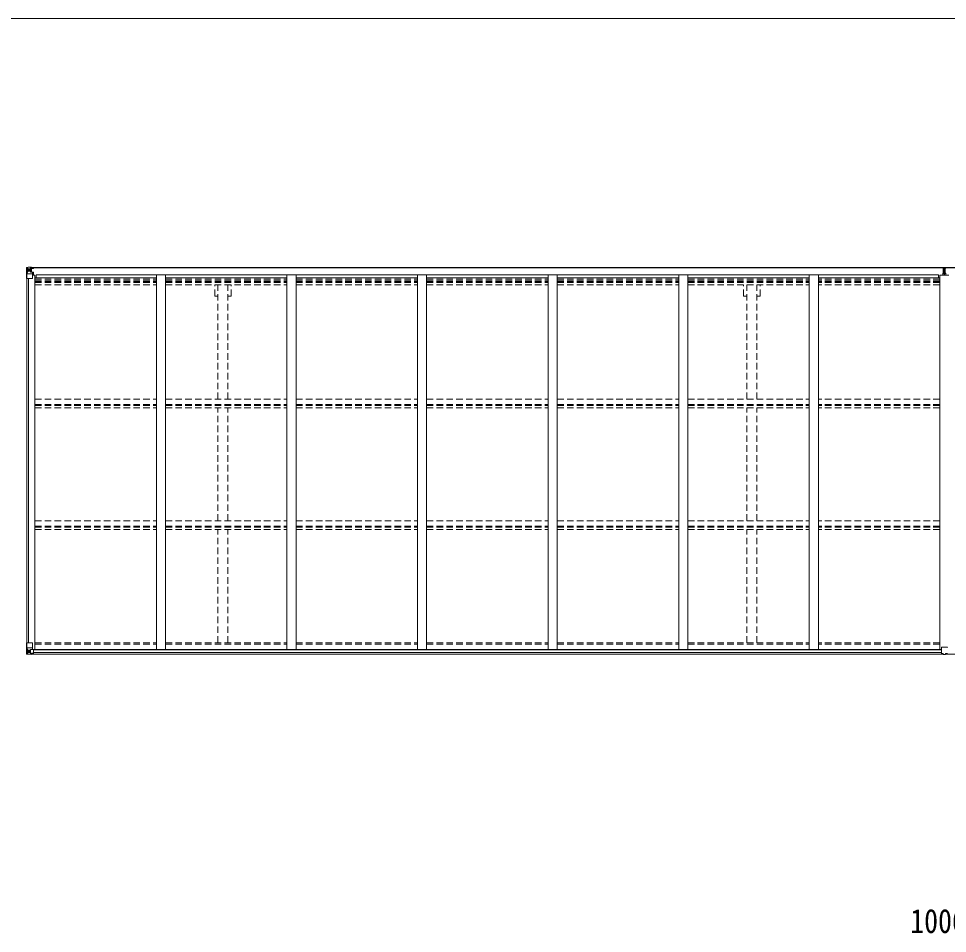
# Model space of a CAD drawing. Units: millimetres at full size, sheet at 1:30; details may follow other scales. Extents: x -8432 to 8432, y -5820 to 5820.
# Drawn here: x -2792 to 2301, y 806 to 5820 of the extents above; entities that cross this region are included whole.
import ezdxf
from ezdxf.enums import TextEntityAlignment as Align

# ---------------------------------------------------------------- set-up
doc = ezdxf.new("R2010")
doc.units = ezdxf.units.MM
doc.header["$LTSCALE"] = 30
doc.linetypes.add('DASHED1', pattern=[1.8, 1.2, -0.6])
for name, color, linetype, lineweight in [('0-3_ELV2', 4, 'Continuous', 9), ('0-4_TABLE1', 6, 'Continuous', 9), ('0-6_OTH_LINE', 6, 'Continuous', 9), ('F-0_240', 7, 'Continuous', 9)]:
    doc.layers.add(name, color=color, linetype=linetype, lineweight=lineweight)
doc.styles.add('ＭＳ ゴシック', font='')
doc.styles.get('ＭＳ ゴシック').set_extended_font_data('MS Gothic')

msp = doc.modelspace()

# ---------------------------------------------------------------- linework, layer by layer
at = {"layer": '0-3_ELV2'}
for p, q in [((-2726.38, 4455.38), (2276.87, 4455.38)), ((-2726.38, 4453.24), (2276.87, 4453.24)), ((2289.87, 4455.38), (7294.62, 4455.38)), ((2289.87, 4453.24), (7294.62, 4453.24)), ((-2747.88, 4394.61), (-2747.88, 2398.64)), ((-2738.18, 4394.61), (-2738.18, 2398.64)), ((-2715.88, 4413.27), (-2702.88, 4413.27)), ((-2702.88, 4413.27), (-2702.88, 2362.62)), ((-2702.88, 4399.58), (-2036.88, 4399.58)), ((-2695.38, 4399.58), (-2695.38, 4415.1)), ((-2695.38, 4415.1), (2251.62, 4415.1)), ((-2036.88, 4415.08), (-2036.88, 2362.62)), ((-1986.88, 4415.08), (-1986.88, 2362.62)), ((-1986.88, 4399.58), (-1320.88, 4399.58)), ((-1320.88, 4415.08), (-1320.88, 2362.62)), ((-1270.88, 4415.08), (-1270.88, 2362.62)), ((-1270.88, 4399.58), (-604.88, 4399.58)), ((-604.88, 4415.08), (-604.88, 2362.62)), ((-554.88, 4415.08), (-554.88, 2362.62)), ((-554.88, 4399.58), (111.12, 4399.58)), ((111.12, 4415.08), (111.12, 2362.62)), ((161.12, 4415.08), (161.12, 2362.62)), ((161.12, 4399.58), (827.12, 4399.58)), ((827.12, 4415.08), (827.12, 2362.62)), ((877.12, 4415.08), (877.12, 2362.62)), ((877.12, 4399.58), (1543.12, 4399.58)), ((1543.12, 4415.08), (1543.12, 2362.62)), ((1593.12, 4415.08), (1593.12, 2362.62)), ((2259.12, 4399.58), (1593.12, 4399.58)), ((2251.62, 4399.58), (2251.62, 4415.1)), ((2259.12, 4413.27), (2259.12, 2362.62)), ((2309.12, 4413.27), (2259.12, 4413.27)), ((-2723.15, 2362.62), (2267.62, 2362.62)), ((-2711.38, 2360.35), (2267.62, 2360.35)), ((-2711.38, 2344.74), (2267.62, 2344.74)), ((-2721.38, 2336.84), (2277.62, 2336.84)), ((2290.62, 2336.84), (7289.62, 2336.84))]:
    msp.add_line(p, q, dxfattribs=at)
at = {"layer": '0-3_ELV2', "linetype": 'DASHED1'}
for p, q in [((-2702.88, 4391.19), (-2036.88, 4391.19)), ((-2702.88, 4382.99), (-2036.88, 4382.99)), ((-1986.88, 4391.19), (-1320.88, 4391.19)), ((-1986.88, 4382.99), (-1320.88, 4382.99)), ((-1270.88, 4391.19), (-604.88, 4391.19)), ((-1270.88, 4382.99), (-604.88, 4382.99)), ((-554.88, 4391.19), (111.12, 4391.19)), ((-554.88, 4382.99), (111.12, 4382.99)), ((161.12, 4391.19), (827.12, 4391.19)), ((161.12, 4382.99), (827.12, 4382.99)), ((877.12, 4391.19), (1543.12, 4391.19)), ((877.12, 4382.99), (1543.12, 4382.99)), ((2259.12, 4391.19), (1593.12, 4391.19)), ((2259.12, 4382.99), (1593.12, 4382.99)), ((-2702.88, 4379.06), (-2036.88, 4379.06)), ((-2702.88, 4373.98), (-2036.88, 4373.98)), ((-2702.88, 4360.98), (-2036.88, 4360.98)), ((-1986.88, 4379.06), (-1320.88, 4379.06)), ((-1986.88, 4373.98), (-1320.88, 4373.98)), ((-1986.88, 4360.98), (-1320.88, 4360.98)), ((-1717.08, 4299.38), (-1717.08, 4360.98)), ((-1699.38, 3734.32), (-1699.38, 4360.98)), ((-1644.38, 3734.32), (-1644.38, 4360.98)), ((-1626.68, 4299.38), (-1626.68, 4360.98)), ((-1270.88, 4379.06), (-604.88, 4379.06)), ((-1270.88, 4373.98), (-604.88, 4373.98)), ((-1270.88, 4360.98), (-604.88, 4360.98)), ((-554.88, 4379.06), (111.12, 4379.06)), ((-554.88, 4373.98), (111.12, 4373.98)), ((-554.88, 4360.98), (111.12, 4360.98)), ((161.12, 4379.06), (827.12, 4379.06)), ((161.12, 4373.98), (827.12, 4373.98)), ((161.12, 4360.98), (827.12, 4360.98)), ((877.12, 4379.06), (1543.12, 4379.06)), ((877.12, 4373.98), (1543.12, 4373.98)), ((877.12, 4360.98), (1543.12, 4360.98)), ((1182.92, 4299.38), (1182.92, 4360.98)), ((1200.62, 3734.32), (1200.62, 4360.98)), ((1255.62, 3734.32), (1255.62, 4360.98)), ((1273.32, 4299.38), (1273.32, 4360.98)), ((2259.12, 4379.06), (1593.12, 4379.06)), ((2259.12, 4373.98), (1593.12, 4373.98)), ((2259.12, 4360.98), (1593.12, 4360.98)), ((-1699.38, 4299.38), (-1717.08, 4299.38)), ((-1626.68, 4299.38), (-1644.38, 4299.38)), ((1200.62, 4299.38), (1182.92, 4299.38)), ((1273.32, 4299.38), (1255.62, 4299.38)), ((-2702.85, 3734.32), (-2036.88, 3734.32)), ((-1986.85, 3734.32), (-1320.88, 3734.32)), ((-1270.85, 3734.32), (-604.88, 3734.32)), ((-554.85, 3734.32), (111.12, 3734.32)), ((161.15, 3734.32), (827.12, 3734.32)), ((877.12, 3734.32), (1543.12, 3734.32)), ((2259.12, 3734.32), (1593.12, 3734.32)), ((-2702.85, 3704.58), (-2036.88, 3704.58)), ((-2702.85, 3700.04), (-2036.88, 3700.04)), ((-2702.85, 3687.03), (-2036.88, 3687.03)), ((-1986.85, 3704.58), (-1320.88, 3704.58)), ((-1986.85, 3700.04), (-1320.88, 3700.04)), ((-1986.85, 3687.03), (-1320.88, 3687.03)), ((-1699.38, 3067.33), (-1699.38, 3687.03)), ((-1644.38, 3067.33), (-1644.38, 3687.03)), ((-1270.85, 3704.58), (-604.88, 3704.58)), ((-1270.85, 3700.04), (-604.88, 3700.04)), ((-1270.85, 3687.03), (-604.88, 3687.03)), ((-554.85, 3704.58), (111.12, 3704.58)), ((-554.85, 3700.04), (111.12, 3700.04)), ((-554.85, 3687.03), (111.12, 3687.03)), ((161.15, 3704.58), (827.12, 3704.58)), ((161.15, 3700.04), (827.12, 3700.04)), ((161.15, 3687.03), (827.12, 3687.03)), ((877.12, 3704.58), (1543.12, 3704.58)), ((877.12, 3700.04), (1543.12, 3700.04)), ((877.12, 3687.03), (1543.12, 3687.03)), ((1200.62, 3067.33), (1200.62, 3687.03)), ((1255.62, 3067.33), (1255.62, 3687.03)), ((2259.12, 3704.58), (1593.12, 3704.58)), ((2259.12, 3700.04), (1593.12, 3700.04)), ((2259.12, 3687.03), (1593.12, 3687.03)), ((-2702.85, 3067.33), (-2036.88, 3067.33)), ((-1986.85, 3067.33), (-1320.88, 3067.33)), ((-1270.85, 3067.33), (-604.88, 3067.33)), ((-554.85, 3067.33), (111.12, 3067.33)), ((161.15, 3067.33), (827.12, 3067.33)), ((877.12, 3067.33), (1543.12, 3067.33)), ((2259.12, 3067.33), (1593.12, 3067.33)), ((-2702.85, 3037.59), (-2036.88, 3037.59)), ((-2702.85, 3033.04), (-2036.88, 3033.04)), ((-2702.85, 3020.03), (-2036.88, 3020.03)), ((-1986.85, 3037.59), (-1320.88, 3037.59)), ((-1986.85, 3033.04), (-1320.88, 3033.04)), ((-1986.85, 3020.03), (-1320.88, 3020.03)), ((-1699.38, 2398.79), (-1699.38, 3020.03)), ((-1644.38, 2398.79), (-1644.38, 3020.03)), ((-1270.85, 3037.59), (-604.88, 3037.59)), ((-1270.85, 3033.04), (-604.88, 3033.04)), ((-1270.85, 3020.03), (-604.88, 3020.03)), ((-554.85, 3037.59), (111.12, 3037.59)), ((-554.85, 3033.04), (111.12, 3033.04)), ((-554.85, 3020.03), (111.12, 3020.03)), ((161.15, 3037.59), (827.12, 3037.59)), ((161.15, 3033.04), (827.12, 3033.04)), ((161.15, 3020.03), (827.12, 3020.03)), ((877.12, 3037.59), (1543.12, 3037.59)), ((877.12, 3033.04), (1543.12, 3033.04)), ((877.12, 3020.03), (1543.12, 3020.03)), ((1200.62, 2398.79), (1200.62, 3020.03)), ((1255.62, 2398.79), (1255.62, 3020.03)), ((2259.12, 3037.59), (1593.12, 3037.59)), ((2259.12, 3033.04), (1593.12, 3033.04)), ((2259.12, 3020.03), (1593.12, 3020.03)), ((-2702.88, 2398.79), (-2036.88, 2398.79)), ((-1986.88, 2398.79), (-1320.88, 2398.79)), ((-1270.88, 2398.79), (-604.88, 2398.79)), ((-554.88, 2398.79), (111.12, 2398.79)), ((161.12, 2398.79), (827.12, 2398.79)), ((877.12, 2398.79), (1543.12, 2398.79)), ((2259.12, 2398.79), (1593.12, 2398.79)), ((-2702.88, 2390.44), (-2036.88, 2390.44)), ((-1986.88, 2390.44), (-1320.88, 2390.44)), ((-1270.88, 2390.44), (-604.88, 2390.44)), ((-554.88, 2390.44), (111.12, 2390.44)), ((161.12, 2390.44), (827.12, 2390.44)), ((877.12, 2390.44), (1543.12, 2390.44)), ((2259.12, 2390.44), (1593.12, 2390.44))]:
    msp.add_line(p, q, dxfattribs=at)
at = {"layer": '0-4_TABLE1'}
for p, q in [((-2749.88, 4455.32), (-2749.88, 4394.61)), ((-2721.38, 4458.01), (-2748.94, 4456.33)), ((-2748.94, 4456.28), (-2748.94, 4456.32)), ((-2739.97, 4456.71), (-2747.9, 4456.24)), ((-2747.04, 4455.27), (-2747.04, 4455.2)), ((-2747.04, 4394.61), (-2747.04, 4455.2)), ((-2746.49, 4421.5), (-2742.35, 4433.58)), ((-2743.07, 4451.82), (-2745.8, 4455.49)), ((-2742.21, 4448.32), (-2739.88, 4448.37)), ((-2742.21, 4434.84), (-2742.21, 4448.32)), ((-2739.88, 4434.81), (-2742.21, 4434.84)), ((-2727.88, 4457.5), (-2739.88, 4456.72)), ((-2726.38, 4448.37), (-2739.88, 4448.37)), ((-2726.38, 4434.81), (-2739.88, 4434.81)), ((-2739.88, 4434.81), (-2739.88, 4434.81)), ((-2734.4, 4441.17), (-2734.4, 4440.21)), ((-2727.88, 4431.52), (-2727.88, 4457.61)), ((-2727.88, 4456.73), (-2721.38, 4457.13)), ((-2726.38, 4451.91), (-2727.88, 4451.91)), ((-2727.06, 4431.26), (-2716.71, 4429.6)), ((-2727.06, 4430.62), (-2727.06, 4431.26)), ((-2721.38, 4456.2), (-2726.38, 4456.11)), ((-2717.88, 4451.55), (-2726.38, 4451.55)), ((-2722.38, 4446.62), (-2726.38, 4446.62)), ((-2722.38, 4438.41), (-2726.38, 4438.41)), ((-2726.27, 4450.25), (-2722.38, 4450.25)), ((-2725.89, 4450.62), (-2715.88, 4450.71)), ((-2725.89, 4450.45), (-2725.89, 4450.62)), ((-2710.88, 4450.58), (-2725.89, 4450.45)), ((-2725.88, 4452.57), (-2725.88, 4450.62)), ((-2717.88, 4452.57), (-2725.88, 4452.57)), ((-2717.88, 4452.55), (-2725.88, 4452.55)), ((-2722.38, 4430.51), (-2722.38, 4450.48)), ((-2721.38, 4455.38), (-2721.38, 4458.01)), ((-2717.88, 4451.55), (-2717.88, 4453.24)), ((-2716.38, 4455.81), (-2716.38, 4455.38)), ((-2716.08, 4455.81), (-2716.38, 4455.81)), ((-2716.08, 4455.81), (-2714.39, 4455.38)), ((-2715.88, 4452.31), (-2709.88, 4452.31)), ((-2710.88, 4453.24), (-2710.88, 4452.31)), ((-2709.88, 4450.63), (-2709.88, 4453.24)), ((2276.87, 4455.6), (2283.37, 4456)), ((2276.87, 4451.1), (2276.87, 4455.6)), ((2281.87, 4452.9), (2276.87, 4452.6)), ((2277.87, 4450.1), (2281.87, 4450.1)), ((2277.87, 4424.56), (2277.87, 4450.1)), ((2277.87, 4448.27), (2281.87, 4448.2)), ((2277.87, 4444.67), (2281.87, 4444.6)), ((2277.87, 4436.43), (2281.87, 4436.4)), ((2283.37, 4452.99), (2281.87, 4452.9)), ((2281.87, 4452.9), (2281.87, 4413.27)), ((2281.87, 4439.38), (2284.87, 4439.38)), ((2281.87, 4432.31), (2284.87, 4432.31)), ((2283.37, 4456), (2289.87, 4455.6)), ((2283.37, 4456), (2283.37, 4452.99)), ((2289.87, 4452.59), (2283.37, 4452.99)), ((2284.87, 4450.1), (2288.87, 4450.1)), ((2284.87, 4450.1), (2284.87, 4413.27)), ((2284.87, 4448.2), (2288.87, 4448.2)), ((2284.87, 4444.6), (2288.87, 4444.6)), ((2284.87, 4436.4), (2288.87, 4436.4)), ((2288.87, 4424.56), (2288.87, 4450.1)), ((2289.87, 4451.1), (2289.87, 4455.6)), ((-2749.88, 4394.61), (-2716.88, 4394.61)), ((-2746.49, 4421.5), (-2739.88, 4421.28)), ((-2739.88, 4421.28), (-2715.88, 4421.28)), ((-2716.71, 4428.97), (-2727.06, 4430.62)), ((-2716.71, 4429.6), (-2716.71, 4428.97)), ((-2716.43, 4429.53), (-2711.38, 4429.48)), ((-2715.88, 4395.61), (-2715.88, 4428.71)), ((-2711.38, 4427.76), (-2715.88, 4427.74)), ((-2711.38, 4417.61), (-2715.88, 4417.61)), ((-2712.38, 4429.49), (-2712.38, 4427.76)), ((-2711.38, 4413.27), (-2711.38, 4429.48)), ((2274.87, 4424.54), (2281.87, 4424.6)), ((2274.87, 4413.27), (2274.87, 4424.54)), ((2281.87, 4424.1), (2274.87, 4424.04)), ((2274.87, 4423.16), (2281.87, 4423.1)), ((2281.87, 4422.6), (2274.87, 4422.66)), ((2281.87, 4422.67), (2284.87, 4422.67)), ((2281.87, 4415.6), (2284.87, 4415.6)), ((2284.87, 4424.6), (2291.87, 4424.54)), ((2291.87, 4424.04), (2284.87, 4424.1)), ((2284.87, 4423.1), (2291.87, 4423.16)), ((2291.87, 4422.66), (2284.87, 4422.6)), ((2291.87, 4424.54), (2291.87, 4413.27)), ((-2749.88, 2398.64), (-2716.88, 2398.64)), ((-2749.88, 2337.93), (-2749.88, 2398.64)), ((-2747.04, 2398.64), (-2747.04, 2338.05)), ((-2715.88, 2397.64), (-2715.88, 2364.54)), ((-2746.49, 2371.75), (-2739.88, 2371.97)), ((-2746.49, 2371.75), (-2742.35, 2359.67)), ((-2739.88, 2358.44), (-2742.21, 2358.41)), ((-2742.21, 2358.41), (-2742.21, 2344.93)), ((-2742.21, 2344.93), (-2739.88, 2344.88)), ((-2739.88, 2371.97), (-2715.88, 2371.97)), ((-2739.88, 2358.44), (-2739.88, 2358.44)), ((-2727.88, 2358.44), (-2739.88, 2358.44)), ((-2739.88, 2344.88), (-2727.88, 2344.88)), ((-2735.36, 2352.08), (-2735.36, 2353.04)), ((-2727.88, 2362.42), (-2721.38, 2362.42)), ((-2727.88, 2362.42), (-2727.88, 2335.64)), ((-2716.71, 2364.28), (-2727.06, 2362.63)), ((-2727.06, 2362.63), (-2727.06, 2362.42)), ((-2724.36, 2362.42), (-2716.71, 2363.65)), ((-2721.38, 2362.42), (-2712.38, 2362.39)), ((-2716.71, 2363.65), (-2716.71, 2364.28)), ((-2711.38, 2361.48), (-2711.38, 2341.33)), ((2267.62, 2340.71), (2267.62, 2373.03)), ((2299.62, 2374.03), (2268.62, 2374.03)), ((-2748.94, 2336.97), (-2748.94, 2336.92)), ((-2739.97, 2336.54), (-2747.9, 2337.01)), ((-2747.04, 2337.98), (-2747.04, 2338.05)), ((-2743.07, 2341.43), (-2745.8, 2337.76)), ((-2727.88, 2335.75), (-2739.88, 2336.53)), ((-2721.38, 2335.24), (-2721.38, 2341.18)), ((-2712.38, 2340.61), (-2721.38, 2340.56)), ((2267.62, 2340.71), (2267.62, 2340.67)), ((2277.62, 2339.94), (2268.62, 2339.99)), ((2290.62, 2339.94), (2299.62, 2339.99))]:
    msp.add_line(p, q, dxfattribs=at)
for points in [[(-2736.32, 4442.13), (-2737.28, 4442.13), (-2737.28, 4443.09), (-2736.32, 4443.09)], [(-2735.36, 4444.05), (-2735.36, 4445.01), (-2734.4, 4445.01), (-2734.4, 4444.05)], [(-2734.4, 4440.21), (-2735.36, 4440.21), (-2735.36, 4441.17)], [(-2733.44, 4443.09), (-2732.48, 4443.09), (-2732.48, 4442.13), (-2733.44, 4442.13)], [(-2721.38, 4456.61), (-2726.38, 4456.61), (-2726.38, 4431.15)], [(-2715.88, 4452.31), (-2715.88, 4450.7), (-2709.88, 4450.75)], [(-2736.32, 2350.16), (-2737.28, 2350.16), (-2737.28, 2351.12), (-2736.32, 2351.12)], [(-2735.36, 2353.04), (-2734.4, 2353.04), (-2734.4, 2352.08)], [(-2734.4, 2349.2), (-2734.4, 2348.24), (-2735.36, 2348.24), (-2735.36, 2349.2)], [(-2733.44, 2351.12), (-2732.48, 2351.12), (-2732.48, 2350.16), (-2733.44, 2350.16)], [(-2748.94, 2336.92), (-2739.88, 2336.37), (-2721.38, 2335.24)], [(-2711.38, 2341.33), (-2711.39, 2341.22), (-2721.38, 2341.18)], [(2284.12, 2334.51), (2277.62, 2334.91), (2277.62, 2339.94)], [(2284.12, 2334.51), (2290.62, 2334.91), (2290.62, 2339.94)]]:
    msp.add_lwpolyline(points, dxfattribs=at)
for centre in [(-2734.88, 4442.61), (-2734.88, 2350.64)]:
    msp.add_circle(centre, 5.3, dxfattribs=at)
for centre, radius, start, end in [((-2748.88, 4455.33), 1, 93.50017, 180.00079), ((-2748.88, 4455.32), 0.999, 93.4424, 179.95083), ((-2748.88, 4455.28), 0.999, 93.4424, 179.95083), ((-2747.73, 4468.93), 12.7, 269.24466, 275.10311), ((-2745.76, 4455.32), 1.28, 131.17831, 182.45895), ((-2736.32, 4444.05), 0.96, 270, 0), ((-2736.32, 4441.17), 0.96, 0, 90), ((-2733.44, 4444.05), 0.96, 180, 270), ((-2733.44, 4441.17), 0.96, 90, 180), ((-2726.95, 4432.19), 0.937, 182.32209, 263.26766), ((-2726.95, 4431.55), 0.937, 182.32209, 263.26766), ((-2725.88, 4453.07), 0.5, 179.99802, 269.99691), ((-2725.88, 4453.05), 0.5, 180.00109, 270.00109), ((-2725.88, 4450.12), 0.5, 90.52895, 180.04464), ((-2725.87, 4449.94), 0.513, 91.88028, 181.04707), ((-2710.74, 4458.27), 7.69, 268.96999, 276.43426), ((2277.87, 4451.1), 1, 180, 270), ((2288.87, 4451.1), 1, 270, 0), ((-2716.88, 4395.61), 1, 270, 0), ((-2716.82, 4428.67), 0.937, 2.32209, 83.26766), ((-2716.82, 4428.04), 0.937, 2.32209, 83.26766), ((-2716.88, 2397.64), 1, 0, 90), ((-2736.32, 2352.08), 0.96, 270, 0), ((-2736.32, 2349.2), 0.96, 0, 90), ((-2733.44, 2352.08), 0.96, 180, 270), ((-2733.44, 2349.2), 0.96, 90, 180), ((-2726.95, 2361.7), 0.937, 96.73234, 129.06602), ((-2716.82, 2365.21), 0.937, 276.73234, 357.67791), ((-2716.82, 2364.58), 0.937, 276.73234, 357.67791), ((2268.62, 2373.03), 1, 90, 180), ((2299.62, 2373.03), 1, 0, 90), ((-2748.88, 2337.97), 0.999, 180.04917, 266.5576), ((-2748.88, 2337.93), 0.999, 180.04917, 266.5576), ((-2748.88, 2337.92), 1, 179.99921, 266.49983), ((-2747.73, 2324.32), 12.7, 84.89689, 90.75534), ((-2745.76, 2337.93), 1.28, 177.54105, 228.82169)]:
    msp.add_arc(centre, radius, start, end, dxfattribs=at)
for centre, major_axis, ratio, start_param, end_param in [((-2547.94, 4468.64), (201, 12.36), 0.060933, 3.1373463, 3.1378449), ((-2746.94, 4456.4), (2, 0.12), 0.060933, 3.1378449, 4.2119296), ((-2746.75, 4453.31), (-0.02, 3), 0.466854, 5.5234897, 6.1575023), ((-2745.09, 4448.24), (0.03, 5), 0.573921, 4.7320603, 5.5159136), ((-2743.62, 4434.87), (0, 3), 0.468246, 4.2703918, 4.7058971), ((-2821.63, 4448.37), (81.75, 0), 0.061163, 0, 0.0007725), ((2281.9, 4452.9), (0.18, -2.99), 0.008711, 3.1415927, 4.7113235), ((2110, 4442.39), (171.87, 10.52), 0.017422, 6.2821194, 6.2831848), ((-2745.77, 4423.84), (0.85, 2.32), 0.403757, 2.3087461, 3.2744049), ((-2745.77, 2369.41), (0.85, -2.32), 0.403757, 3.0087805, 3.9744392), ((-2745.08, 2345.01), (0.03, -5), 0.573921, 0.7672717, 1.551125), ((-2743.62, 2358.38), (0, -3), 0.468246, 1.5772882, 2.0127935), ((-2821.63, 2344.88), (81.75, 0), 0.061163, 6.2824128, 6.2831853), ((-2712.38, 2361.48), (1, -0.021), 0.906239, 0.0187047, 1.589501), ((-2746.94, 2336.85), (2, -0.12), 0.060933, 2.0712557, 3.1453404), ((-2547.94, 2324.61), (201, -12.36), 0.060933, 3.1453404, 3.145839), ((-2746.75, 2339.94), (-0.02, -3), 0.466854, 0.125683, 0.7596956), ((-2712.38, 2341.32), (1, 0.012), 0.707053, 4.7036637, 6.124411), ((2268.62, 2340.7), (1, -0.012), 0.707053, 3.2044821, 4.7211143), ((2299.62, 2340.7), (-1, -0.012), 0.707053, 1.562071, 3.0787032)]:
    msp.add_ellipse(centre, major_axis=major_axis, ratio=ratio, start_param=start_param, end_param=end_param, dxfattribs=at)
at = {"layer": 'F-0_240', "color": 5}
msp.add_line((-8432.06, 5820), (8007.94, 5820), dxfattribs=at)

# ---------------------------------------------------------------- texts
at = {"layer": '0-6_OTH_LINE', "color": 7, "style": 'ＭＳ ゴシック', "width": 0.85}
msp.add_text('10064', height=132, dxfattribs=at).set_placement((2096.62, 768.49), align=Align.BOTTOM_LEFT)

doc.saveas('drawing.dxf')
